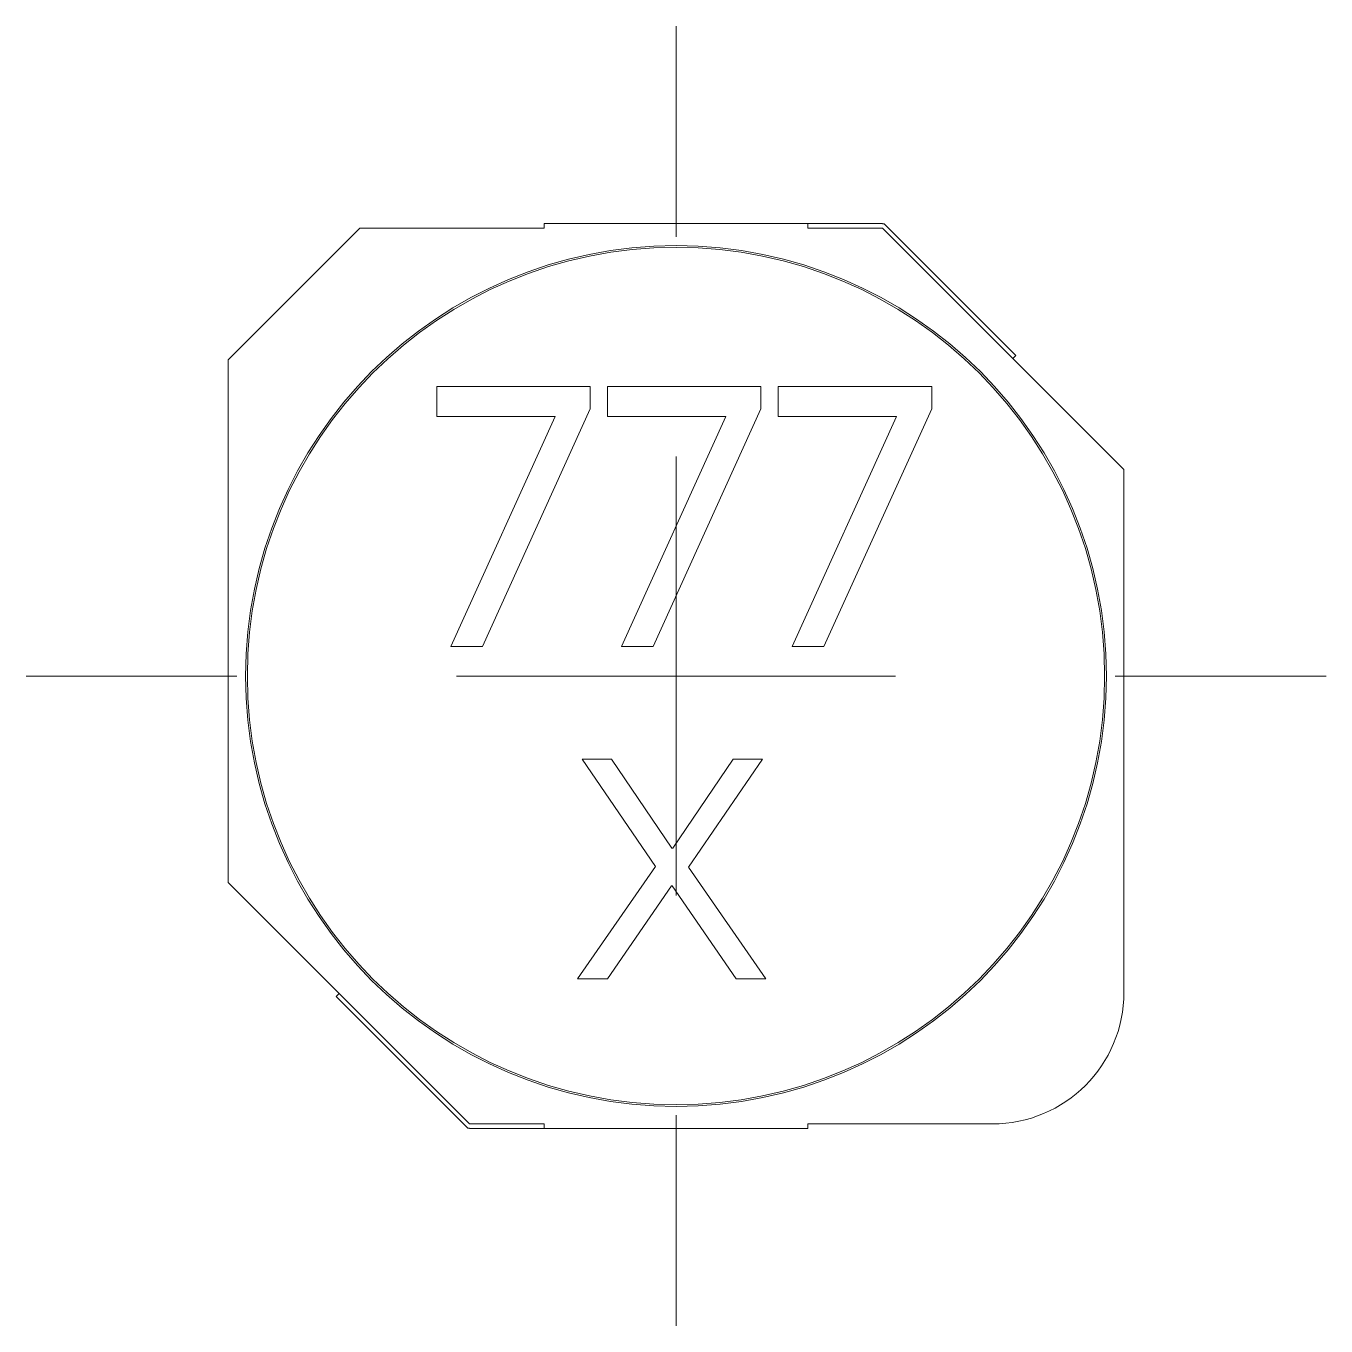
# Model space of a CAD drawing. Header units: millimetres. Extents: x 141.1 to 155.9, y 97.6 to 112.4.
import ezdxf

# ---------------------------------------------------------------- set-up
doc = ezdxf.new("R2010")
doc.units = ezdxf.units.MM

# ---------------------------------------------------------------- blocks, each defined once
blk = doc.blocks.new('SW_CENTERMARKSYMBOL_0')
at = {"color": 0, "linetype": 'Continuous', "lineweight": 18}
for p, q in [((0, 5), (0, 7.4)), ((0, 0), (0, 2.5)), ((-5, 0), (-7.4, 0)), ((0, 0), (-2.5, 0)), ((0, 0), (0, -2.5)), ((0, 0), (2.5, 0)), ((5, 0), (7.4, 0)), ((0, -5), (0, -7.4))]:
    blk.add_line(p, q, dxfattribs=at)

msp = doc.modelspace()

# ---------------------------------------------------------------- linework, layer by layer
at = {"color": 7, "linetype": 'Continuous', "lineweight": 18}
for p, q in [((147, 110.15), (147, 110.1)), ((150, 110.15), (147, 110.15)), ((150, 110.1), (150, 110.15)), ((150, 110.15), (150.85, 110.15)), ((150.85, 110.149), (150.871, 110.149)), ((150.871, 110.149), (152.37, 108.65)), ((144.9, 110.1), (143.4, 108.6)), ((147, 110.1), (144.9, 110.1)), ((150.85, 110.1), (150, 110.1)), ((153.6, 107.35), (150.85, 110.1)), ((152.335, 108.615), (152.37, 108.65)), ((143.4, 108.6), (143.4, 102.65)), ((145.777, 108.294), (147.524, 108.294)), ((145.777, 107.956), (145.777, 108.294)), ((147.524, 108.294), (147.524, 108.042)), ((147.72, 108.294), (149.467, 108.294)), ((147.72, 107.956), (147.72, 108.294)), ((149.467, 108.294), (149.467, 108.042)), ((149.664, 108.294), (151.411, 108.294)), ((149.664, 107.956), (149.664, 108.294)), ((151.411, 108.294), (151.411, 108.042)), ((147.524, 108.042), (146.296, 105.336)), ((149.467, 108.042), (148.239, 105.336)), ((151.411, 108.042), (150.183, 105.336)), ((147.125, 107.956), (145.777, 107.956)), ((145.935, 105.336), (147.125, 107.956)), ((149.069, 107.956), (147.72, 107.956)), ((147.878, 105.336), (149.069, 107.956)), ((151.012, 107.956), (149.664, 107.956)), ((149.822, 105.336), (151.012, 107.956)), ((153.6, 101.4), (153.6, 107.35)), ((146.296, 105.336), (145.935, 105.336)), ((148.239, 105.336), (147.878, 105.336)), ((150.183, 105.336), (149.822, 105.336)), ((147.431, 104.054), (147.764, 104.054)), ((148.267, 102.83), (147.431, 104.054)), ((147.764, 104.054), (148.454, 103.041)), ((148.462, 103.041), (149.149, 104.054)), ((149.485, 104.054), (148.642, 102.822)), ((149.149, 104.054), (149.485, 104.054)), ((148.454, 103.041), (148.462, 103.041)), ((147.378, 101.554), (148.267, 102.83)), ((148.642, 102.822), (149.524, 101.554)), ((143.4, 102.65), (146.15, 99.9)), ((148.449, 102.613), (147.721, 101.554)), ((148.456, 102.613), (148.449, 102.613)), ((149.184, 101.554), (148.456, 102.613)), ((147.721, 101.554), (147.378, 101.554)), ((149.524, 101.554), (149.184, 101.554)), ((144.665, 101.385), (144.63, 101.35)), ((146.129, 99.851), (144.63, 101.35)), ((146.15, 99.851), (146.129, 99.851)), ((146.15, 99.9), (147, 99.9)), ((147, 99.85), (146.15, 99.85)), ((147, 99.9), (147, 99.85)), ((147, 99.85), (150, 99.85)), ((150, 99.9), (152.1, 99.9)), ((150, 99.85), (150, 99.9))]:
    msp.add_line(p, q, dxfattribs=at)
msp.add_circle((148.5, 105), 4.9, dxfattribs=at)
for centre, radius, start, end in [((148.5, 105), 4.88, 90, 270), ((148.5, 105), 4.88, 270, 90), ((152.1, 101.4), 1.5, 270, 0)]:
    msp.add_arc(centre, radius, start, end, dxfattribs=at)

# ---------------------------------------------------------------- block references
msp.add_blockref('SW_CENTERMARKSYMBOL_0', (148.5, 105), dxfattribs=at)

doc.saveas('drawing.dxf')
